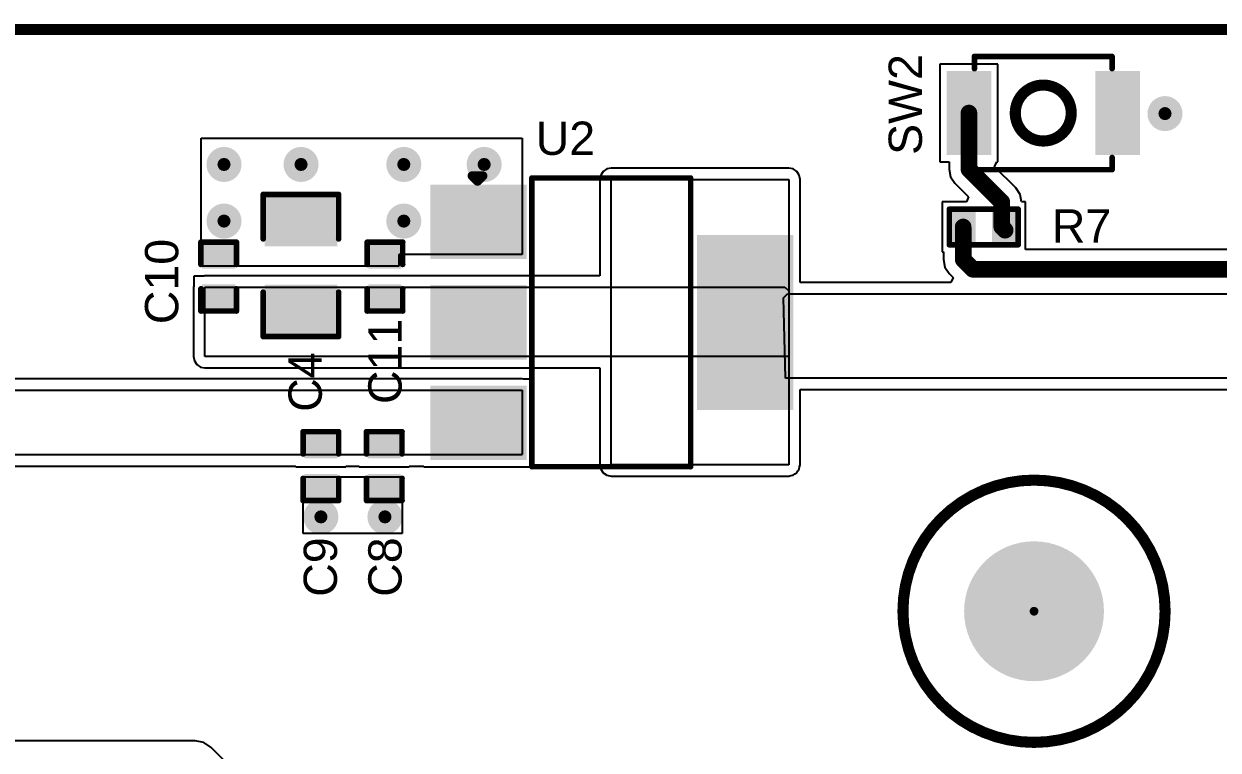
# Model space of a CAD drawing. Header units: inches. Extents: x -0.24 to 5.71, y -0.19 to 1.19.
# Drawn here: x 3.415 to 4.491, y 0.539 to 1.193 of the extents above; entities that cross this region are included whole.
import ezdxf

# ---------------------------------------------------------------- set-up
doc = ezdxf.new("R2010")
doc.units = ezdxf.units.IN
doc.header["$MEASUREMENT"] = 0
for name, color, linetype in [('Board Outline', 216, 'Continuous'), ('Bottom Layer', 5, 'Continuous'), ('Bottom Solder', 6, 'Continuous'), ('Pad Holes', 156, 'Continuous'), ('Top Layer', 1, 'Continuous'), ('Top Overlay', 2, 'Continuous'), ('Top Paste', 8, 'Continuous'), ('Top Solder', 216, 'Continuous'), ('Via Holes', 16, 'Continuous')]:
    doc.layers.add(name, color=color, linetype=linetype)
doc.styles.add('Arial', font='', dxfattribs={"height": 0.2})
doc.styles.get('Arial').set_extended_font_data('Arial')

# ---------------------------------------------------------------- blocks, each defined once
blk = doc.blocks.new('SOT__223_13')
at = {"layer": 'Top Layer'}
for points in [[(-0.0748, 0.1594), (0.0748, 0.1594), (0.0748, 0.0807), (-0.0748, 0.0807)], [(-0.1201, -0.0807), (-0.061, -0.0807), (-0.061, -0.1594), (-0.1201, -0.1594)], [(-0.0295, -0.0807), (0.0295, -0.0807), (0.0295, -0.1594), (-0.0295, -0.1594)], [(0.061, -0.0807), (0.1201, -0.0807), (0.1201, -0.1594), (0.061, -0.1594)]]:
    blk.add_hatch(color=1, dxfattribs=at).paths.add_polyline_path(points)
at = {"layer": 'Top Paste'}
for points in [[(-0.0748, 0.1594), (0.0748, 0.1594), (0.0748, 0.0807), (-0.0748, 0.0807)], [(-0.1201, -0.0807), (-0.061, -0.0807), (-0.061, -0.1594), (-0.1201, -0.1594)], [(-0.0295, -0.0807), (0.0295, -0.0807), (0.0295, -0.1594), (-0.0295, -0.1594)], [(0.061, -0.0807), (0.1201, -0.0807), (0.1201, -0.1594), (0.061, -0.1594)]]:
    blk.add_hatch(color=8, dxfattribs=at).paths.add_polyline_path(points)
at = {"layer": 'Top Solder'}
for points in [[(-0.0788, 0.1634), (0.0788, 0.1634), (0.0788, 0.0767), (-0.0788, 0.0767)], [(-0.1241, -0.0767), (-0.057, -0.0767), (-0.057, -0.1634), (-0.1241, -0.1634)], [(-0.0335, -0.0767), (0.0335, -0.0767), (0.0335, -0.1634), (-0.0335, -0.1634)], [(0.057, -0.0767), (0.1241, -0.0767), (0.1241, -0.1634), (0.057, -0.1634)]]:
    blk.add_hatch(color=216, dxfattribs=at).paths.add_polyline_path(points)
at = {"layer": 'Top Overlay'}
for points in [[(0.13, 0.071, 0.005, 0.005, 0), (-0.13, 0.071, 0.005, 0.005, 0)], [(-0.13, -0.072, 0.005, 0.005, 0), (-0.13, 0.071, 0.005, 0.005, 0)], [(0.13, -0.072, 0.005, 0.005, 0), (0.13, 0.071, 0.005, 0.005, 0)], [(0.13, -0.072, 0.005, 0.005, 0), (-0.13, -0.072, 0.005, 0.005, 0)], [(-0.127, -0.121, 0.00787, 0.00787, 0), (-0.132, -0.116, 0.00787, 0.00787, 0)], [(-0.132, -0.126, 0.00787, 0.00787, 0), (-0.132, -0.116, 0.00787, 0.00787, 0)], [(-0.132, -0.126, 0.00787, 0.00787, 0), (-0.127, -0.121, 0.00787, 0.00787, 0)]]:
    blk.add_lwpolyline(points, format="xyseb", dxfattribs=at)
for points in [[(-0.1313, 0.071, 0.0025, 0.0025, 1), (-0.1288, 0.071, 0.0025, 0.0025, 1)], [(-0.1313, 0.071, 0.0025, 0.0025, 1), (-0.1288, 0.071, 0.0025, 0.0025, 1)], [(0.1288, 0.071, 0.0025, 0.0025, 1), (0.1313, 0.071, 0.0025, 0.0025, 1)], [(0.1288, 0.071, 0.0025, 0.0025, 1), (0.1313, 0.071, 0.0025, 0.0025, 1)], [(-0.1313, -0.072, 0.0025, 0.0025, 1), (-0.1288, -0.072, 0.0025, 0.0025, 1)], [(-0.1313, -0.072, 0.0025, 0.0025, 1), (-0.1288, -0.072, 0.0025, 0.0025, 1)], [(0.1288, -0.072, 0.0025, 0.0025, 1), (0.1313, -0.072, 0.0025, 0.0025, 1)], [(0.1288, -0.072, 0.0025, 0.0025, 1), (0.1313, -0.072, 0.0025, 0.0025, 1)], [(-0.134, -0.116, 0.00394, 0.00394, 1), (-0.13, -0.116, 0.00394, 0.00394, 1)], [(-0.134, -0.116, 0.00394, 0.00394, 1), (-0.13, -0.116, 0.00394, 0.00394, 1)], [(-0.129, -0.121, 0.00394, 0.00394, 1), (-0.125, -0.121, 0.00394, 0.00394, 1)], [(-0.129, -0.121, 0.00394, 0.00394, 1), (-0.125, -0.121, 0.00394, 0.00394, 1)], [(-0.134, -0.126, 0.00394, 0.00394, 1), (-0.13, -0.126, 0.00394, 0.00394, 1)], [(-0.134, -0.126, 0.00394, 0.00394, 1), (-0.13, -0.126, 0.00394, 0.00394, 1)]]:
    blk.add_lwpolyline(points, format="xyseb", close=True, dxfattribs=at)
blk = doc.blocks.new('B3U_1000P_15')
at = {"layer": 'Top Layer'}
for points in [[(-0.0831, 0.0339), (-0.0508, 0.0339), (-0.0508, -0.0339), (-0.0831, -0.0339)], [(0.0508, 0.0339), (0.0831, 0.0339), (0.0831, -0.0339), (0.0508, -0.0339)]]:
    blk.add_hatch(color=1, dxfattribs=at).paths.add_polyline_path(points)
at = {"layer": 'Top Paste'}
for points in [[(-0.0831, 0.0339), (-0.0508, 0.0339), (-0.0508, -0.0339), (-0.0831, -0.0339)], [(0.0508, 0.0339), (0.0831, 0.0339), (0.0831, -0.0339), (0.0508, -0.0339)]]:
    blk.add_hatch(color=8, dxfattribs=at).paths.add_polyline_path(points)
at = {"layer": 'Top Solder'}
for points in [[(-0.0871, 0.0379), (-0.0468, 0.0379), (-0.0468, -0.0379), (-0.0871, -0.0379)], [(0.0468, 0.0379), (0.0871, 0.0379), (0.0871, -0.0379), (0.0468, -0.0379)]]:
    blk.add_hatch(color=216, dxfattribs=at).paths.add_polyline_path(points)
at = {"layer": 'Top Overlay'}
for points in [[(-0.062, 0.051, 0.005, 0.005, 0), (0.062, 0.051, 0.005, 0.005, 0)], [(-0.062, 0.04, 0.005, 0.005, 0), (-0.062, 0.051, 0.005, 0.005, 0)], [(0.062, 0.04, 0.005, 0.005, 0), (0.062, 0.051, 0.005, 0.005, 0)], [(-0.062, -0.051, 0.005, 0.005, 0), (-0.062, -0.04, 0.005, 0.005, 0)], [(0.062, -0.051, 0.005, 0.005, 0), (0.062, -0.04, 0.005, 0.005, 0)], [(-0.062, -0.051, 0.005, 0.005, 0), (0.062, -0.051, 0.005, 0.005, 0)]]:
    blk.add_lwpolyline(points, format="xyseb", dxfattribs=at)
for points in [[(-0.0633, 0.051, 0.0025, 0.0025, 1), (-0.0607, 0.051, 0.0025, 0.0025, 1)], [(-0.0633, 0.051, 0.0025, 0.0025, 1), (-0.0607, 0.051, 0.0025, 0.0025, 1)], [(0.0608, 0.051, 0.0025, 0.0025, 1), (0.0633, 0.051, 0.0025, 0.0025, 1)], [(0.0608, 0.051, 0.0025, 0.0025, 1), (0.0633, 0.051, 0.0025, 0.0025, 1)], [(-0.0633, 0.04, 0.0025, 0.0025, 1), (-0.0607, 0.04, 0.0025, 0.0025, 1)], [(0.0608, 0.04, 0.0025, 0.0025, 1), (0.0633, 0.04, 0.0025, 0.0025, 1)], [(0.0252, 0, 0.01, 0.01, 1), (-0.0252, 0, 0.01, 0.01, 1)], [(-0.0277, 0, 0.005, 0.005, 1), (-0.0227, 0, 0.005, 0.005, 1)], [(0.0227, 0, 0.005, 0.005, 1), (0.0277, 0, 0.005, 0.005, 1)], [(-0.0633, -0.04, 0.0025, 0.0025, 1), (-0.0607, -0.04, 0.0025, 0.0025, 1)], [(0.0608, -0.04, 0.0025, 0.0025, 1), (0.0633, -0.04, 0.0025, 0.0025, 1)], [(-0.0633, -0.051, 0.0025, 0.0025, 1), (-0.0607, -0.051, 0.0025, 0.0025, 1)], [(-0.0633, -0.051, 0.0025, 0.0025, 1), (-0.0607, -0.051, 0.0025, 0.0025, 1)], [(0.0608, -0.051, 0.0025, 0.0025, 1), (0.0633, -0.051, 0.0025, 0.0025, 1)], [(0.0608, -0.051, 0.0025, 0.0025, 1), (0.0633, -0.051, 0.0025, 0.0025, 1)]]:
    blk.add_lwpolyline(points, format="xyseb", close=True, dxfattribs=at)
blk = doc.blocks.new('R___0402_32')
at = {"layer": 'Top Layer'}
for points in [[(-0.0275, -0.0125), (-0.0275, 0.0125), (-0.0095, 0.0125), (-0.0095, -0.0125)], [(0.0095, -0.0125), (0.0095, 0.0125), (0.0275, 0.0125), (0.0275, -0.0125)]]:
    blk.add_hatch(color=1, dxfattribs=at).paths.add_polyline_path(points)
at = {"layer": 'Top Paste'}
for points in [[(-0.0275, -0.0125), (-0.0275, 0.0125), (-0.0095, 0.0125), (-0.0095, -0.0125)], [(0.0095, -0.0125), (0.0095, 0.0125), (0.0275, 0.0125), (0.0275, -0.0125)]]:
    blk.add_hatch(color=8, dxfattribs=at).paths.add_polyline_path(points)
at = {"layer": 'Top Solder'}
for points in [[(-0.0297, -0.0147), (-0.0297, 0.0147), (-0.0073, 0.0147), (-0.0073, -0.0147)], [(0.0073, -0.0147), (0.0073, 0.0147), (0.0297, 0.0147), (0.0297, -0.0147)]]:
    blk.add_hatch(color=216, dxfattribs=at).paths.add_polyline_path(points)
at = {"layer": 'Top Overlay'}
for points in [[(-0.031, 0.016, 0.005, 0.005, 0), (0.031, 0.016, 0.005, 0.005, 0)], [(-0.031, -0.016, 0.005, 0.005, 0), (-0.031, 0.016, 0.005, 0.005, 0)], [(0.031, -0.016, 0.005, 0.005, 0), (0.031, 0.016, 0.005, 0.005, 0)], [(-0.031, -0.016, 0.005, 0.005, 0), (0.031, -0.016, 0.005, 0.005, 0)], [(-0.032, -0.017, 0.000127, 0.000127, 0), (0.032, -0.017, 0.000127, 0.000127, 0)]]:
    blk.add_lwpolyline(points, format="xyseb", dxfattribs=at)
for points in [[(-0.0323, 0.016, 0.0025, 0.0025, 1), (-0.0297, 0.016, 0.0025, 0.0025, 1)], [(-0.0323, 0.016, 0.0025, 0.0025, 1), (-0.0297, 0.016, 0.0025, 0.0025, 1)], [(0.0297, 0.016, 0.0025, 0.0025, 1), (0.0323, 0.016, 0.0025, 0.0025, 1)], [(0.0297, 0.016, 0.0025, 0.0025, 1), (0.0323, 0.016, 0.0025, 0.0025, 1)], [(-0.0323, -0.016, 0.0025, 0.0025, 1), (-0.0297, -0.016, 0.0025, 0.0025, 1)], [(-0.0323, -0.016, 0.0025, 0.0025, 1), (-0.0297, -0.016, 0.0025, 0.0025, 1)], [(-0.032, -0.017, 0.0000635, 0.0000635, 1), (-0.032, -0.017, 0.0000635, 0.0000635, 1)], [(0.0297, -0.016, 0.0025, 0.0025, 1), (0.0323, -0.016, 0.0025, 0.0025, 1)], [(0.0297, -0.016, 0.0025, 0.0025, 1), (0.0323, -0.016, 0.0025, 0.0025, 1)], [(0.032, -0.017, 0.0000635, 0.0000635, 1), (0.032, -0.017, 0.0000635, 0.0000635, 1)]]:
    blk.add_lwpolyline(points, format="xyseb", close=True, dxfattribs=at)
blk = doc.blocks.new('C___0402_60')
at = {"layer": 'Top Layer'}
for points in [[(-0.0275, -0.0125), (-0.0275, 0.0125), (-0.0095, 0.0125), (-0.0095, -0.0125)], [(0.0095, -0.0125), (0.0095, 0.0125), (0.0275, 0.0125), (0.0275, -0.0125)]]:
    blk.add_hatch(color=1, dxfattribs=at).paths.add_polyline_path(points)
at = {"layer": 'Top Paste'}
for points in [[(-0.0275, -0.0125), (-0.0275, 0.0125), (-0.0095, 0.0125), (-0.0095, -0.0125)], [(0.0095, -0.0125), (0.0095, 0.0125), (0.0275, 0.0125), (0.0275, -0.0125)]]:
    blk.add_hatch(color=8, dxfattribs=at).paths.add_polyline_path(points)
at = {"layer": 'Top Solder'}
for points in [[(-0.0299, -0.0149), (-0.0299, 0.0149), (-0.0071, 0.0149), (-0.0071, -0.0149)], [(0.0071, -0.0149), (0.0071, 0.0149), (0.0299, 0.0149), (0.0299, -0.0149)]]:
    blk.add_hatch(color=216, dxfattribs=at).paths.add_polyline_path(points)
at = {"layer": 'Top Overlay'}
for points in [[(-0.011, 0.016, 0.005, 0.005, 0), (-0.031, 0.016, 0.005, 0.005, 0)], [(-0.031, -0.016, 0.005, 0.005, 0), (-0.031, 0.016, 0.005, 0.005, 0)], [(0.031, 0.016, 0.005, 0.005, 0), (0.011, 0.016, 0.005, 0.005, 0)], [(0.031, -0.016, 0.005, 0.005, 0), (0.031, 0.016, 0.005, 0.005, 0)], [(-0.011, -0.016, 0.005, 0.005, 0), (-0.031, -0.016, 0.005, 0.005, 0)], [(0.031, -0.016, 0.005, 0.005, 0), (0.011, -0.016, 0.005, 0.005, 0)]]:
    blk.add_lwpolyline(points, format="xyseb", dxfattribs=at)
for points in [[(-0.0323, 0.016, 0.0025, 0.0025, 1), (-0.0297, 0.016, 0.0025, 0.0025, 1)], [(-0.0323, 0.016, 0.0025, 0.0025, 1), (-0.0297, 0.016, 0.0025, 0.0025, 1)], [(-0.0123, 0.016, 0.0025, 0.0025, 1), (-0.0097, 0.016, 0.0025, 0.0025, 1)], [(0.0097, 0.016, 0.0025, 0.0025, 1), (0.0123, 0.016, 0.0025, 0.0025, 1)], [(0.0297, 0.016, 0.0025, 0.0025, 1), (0.0323, 0.016, 0.0025, 0.0025, 1)], [(0.0297, 0.016, 0.0025, 0.0025, 1), (0.0323, 0.016, 0.0025, 0.0025, 1)], [(-0.0323, -0.016, 0.0025, 0.0025, 1), (-0.0297, -0.016, 0.0025, 0.0025, 1)], [(-0.0323, -0.016, 0.0025, 0.0025, 1), (-0.0297, -0.016, 0.0025, 0.0025, 1)], [(-0.0123, -0.016, 0.0025, 0.0025, 1), (-0.0097, -0.016, 0.0025, 0.0025, 1)], [(0.0097, -0.016, 0.0025, 0.0025, 1), (0.0123, -0.016, 0.0025, 0.0025, 1)], [(0.0297, -0.016, 0.0025, 0.0025, 1), (0.0323, -0.016, 0.0025, 0.0025, 1)], [(0.0297, -0.016, 0.0025, 0.0025, 1), (0.0323, -0.016, 0.0025, 0.0025, 1)]]:
    blk.add_lwpolyline(points, format="xyseb", close=True, dxfattribs=at)
blk = doc.blocks.new('C___0402_61')
at = {"layer": 'Top Layer'}
for points in [[(-0.0275, -0.0125), (-0.0275, 0.0125), (-0.0095, 0.0125), (-0.0095, -0.0125)], [(0.0095, -0.0125), (0.0095, 0.0125), (0.0275, 0.0125), (0.0275, -0.0125)]]:
    blk.add_hatch(color=1, dxfattribs=at).paths.add_polyline_path(points)
at = {"layer": 'Top Paste'}
for points in [[(-0.0275, -0.0125), (-0.0275, 0.0125), (-0.0095, 0.0125), (-0.0095, -0.0125)], [(0.0095, -0.0125), (0.0095, 0.0125), (0.0275, 0.0125), (0.0275, -0.0125)]]:
    blk.add_hatch(color=8, dxfattribs=at).paths.add_polyline_path(points)
at = {"layer": 'Top Solder'}
for points in [[(-0.0299, -0.0149), (-0.0299, 0.0149), (-0.0071, 0.0149), (-0.0071, -0.0149)], [(0.0071, -0.0149), (0.0071, 0.0149), (0.0299, 0.0149), (0.0299, -0.0149)]]:
    blk.add_hatch(color=216, dxfattribs=at).paths.add_polyline_path(points)
at = {"layer": 'Top Overlay'}
for points in [[(-0.011, 0.016, 0.005, 0.005, 0), (-0.031, 0.016, 0.005, 0.005, 0)], [(-0.031, -0.016, 0.005, 0.005, 0), (-0.031, 0.016, 0.005, 0.005, 0)], [(0.031, 0.016, 0.005, 0.005, 0), (0.011, 0.016, 0.005, 0.005, 0)], [(0.031, -0.016, 0.005, 0.005, 0), (0.031, 0.016, 0.005, 0.005, 0)], [(-0.011, -0.016, 0.005, 0.005, 0), (-0.031, -0.016, 0.005, 0.005, 0)], [(0.031, -0.016, 0.005, 0.005, 0), (0.011, -0.016, 0.005, 0.005, 0)]]:
    blk.add_lwpolyline(points, format="xyseb", dxfattribs=at)
for points in [[(-0.0323, 0.016, 0.0025, 0.0025, 1), (-0.0297, 0.016, 0.0025, 0.0025, 1)], [(-0.0323, 0.016, 0.0025, 0.0025, 1), (-0.0297, 0.016, 0.0025, 0.0025, 1)], [(-0.0123, 0.016, 0.0025, 0.0025, 1), (-0.0097, 0.016, 0.0025, 0.0025, 1)], [(0.0097, 0.016, 0.0025, 0.0025, 1), (0.0123, 0.016, 0.0025, 0.0025, 1)], [(0.0297, 0.016, 0.0025, 0.0025, 1), (0.0323, 0.016, 0.0025, 0.0025, 1)], [(0.0297, 0.016, 0.0025, 0.0025, 1), (0.0323, 0.016, 0.0025, 0.0025, 1)], [(-0.0323, -0.016, 0.0025, 0.0025, 1), (-0.0297, -0.016, 0.0025, 0.0025, 1)], [(-0.0323, -0.016, 0.0025, 0.0025, 1), (-0.0297, -0.016, 0.0025, 0.0025, 1)], [(-0.0123, -0.016, 0.0025, 0.0025, 1), (-0.0097, -0.016, 0.0025, 0.0025, 1)], [(0.0097, -0.016, 0.0025, 0.0025, 1), (0.0123, -0.016, 0.0025, 0.0025, 1)], [(0.0297, -0.016, 0.0025, 0.0025, 1), (0.0323, -0.016, 0.0025, 0.0025, 1)], [(0.0297, -0.016, 0.0025, 0.0025, 1), (0.0323, -0.016, 0.0025, 0.0025, 1)]]:
    blk.add_lwpolyline(points, format="xyseb", close=True, dxfattribs=at)
blk = doc.blocks.new('C___0402_62')
at = {"layer": 'Top Layer'}
for points in [[(-0.0275, -0.0125), (-0.0275, 0.0125), (-0.0095, 0.0125), (-0.0095, -0.0125)], [(0.0095, -0.0125), (0.0095, 0.0125), (0.0275, 0.0125), (0.0275, -0.0125)]]:
    blk.add_hatch(color=1, dxfattribs=at).paths.add_polyline_path(points)
at = {"layer": 'Top Paste'}
for points in [[(-0.0275, -0.0125), (-0.0275, 0.0125), (-0.0095, 0.0125), (-0.0095, -0.0125)], [(0.0095, -0.0125), (0.0095, 0.0125), (0.0275, 0.0125), (0.0275, -0.0125)]]:
    blk.add_hatch(color=8, dxfattribs=at).paths.add_polyline_path(points)
at = {"layer": 'Top Solder'}
for points in [[(-0.0299, -0.0149), (-0.0299, 0.0149), (-0.0071, 0.0149), (-0.0071, -0.0149)], [(0.0071, -0.0149), (0.0071, 0.0149), (0.0299, 0.0149), (0.0299, -0.0149)]]:
    blk.add_hatch(color=216, dxfattribs=at).paths.add_polyline_path(points)
at = {"layer": 'Top Overlay'}
for points in [[(-0.031, 0.016, 0.005, 0.005, 0), (-0.011, 0.016, 0.005, 0.005, 0)], [(-0.031, 0.016, 0.005, 0.005, 0), (-0.031, -0.016, 0.005, 0.005, 0)], [(0.011, 0.016, 0.005, 0.005, 0), (0.031, 0.016, 0.005, 0.005, 0)], [(0.031, 0.016, 0.005, 0.005, 0), (0.031, -0.016, 0.005, 0.005, 0)], [(-0.031, -0.016, 0.005, 0.005, 0), (-0.011, -0.016, 0.005, 0.005, 0)], [(0.011, -0.016, 0.005, 0.005, 0), (0.031, -0.016, 0.005, 0.005, 0)]]:
    blk.add_lwpolyline(points, format="xyseb", dxfattribs=at)
for points in [[(-0.0323, 0.016, 0.0025, 0.0025, 1), (-0.0297, 0.016, 0.0025, 0.0025, 1)], [(-0.0323, 0.016, 0.0025, 0.0025, 1), (-0.0297, 0.016, 0.0025, 0.0025, 1)], [(-0.0123, 0.016, 0.0025, 0.0025, 1), (-0.0097, 0.016, 0.0025, 0.0025, 1)], [(0.0097, 0.016, 0.0025, 0.0025, 1), (0.0123, 0.016, 0.0025, 0.0025, 1)], [(0.0297, 0.016, 0.0025, 0.0025, 1), (0.0323, 0.016, 0.0025, 0.0025, 1)], [(0.0297, 0.016, 0.0025, 0.0025, 1), (0.0323, 0.016, 0.0025, 0.0025, 1)], [(-0.0323, -0.016, 0.0025, 0.0025, 1), (-0.0297, -0.016, 0.0025, 0.0025, 1)], [(-0.0323, -0.016, 0.0025, 0.0025, 1), (-0.0297, -0.016, 0.0025, 0.0025, 1)], [(-0.0123, -0.016, 0.0025, 0.0025, 1), (-0.0097, -0.016, 0.0025, 0.0025, 1)], [(0.0097, -0.016, 0.0025, 0.0025, 1), (0.0123, -0.016, 0.0025, 0.0025, 1)], [(0.0297, -0.016, 0.0025, 0.0025, 1), (0.0323, -0.016, 0.0025, 0.0025, 1)], [(0.0297, -0.016, 0.0025, 0.0025, 1), (0.0323, -0.016, 0.0025, 0.0025, 1)]]:
    blk.add_lwpolyline(points, format="xyseb", close=True, dxfattribs=at)
blk = doc.blocks.new('C___0402_63')
at = {"layer": 'Top Layer'}
for points in [[(-0.0275, -0.0125), (-0.0275, 0.0125), (-0.0095, 0.0125), (-0.0095, -0.0125)], [(0.0095, -0.0125), (0.0095, 0.0125), (0.0275, 0.0125), (0.0275, -0.0125)]]:
    blk.add_hatch(color=1, dxfattribs=at).paths.add_polyline_path(points)
at = {"layer": 'Top Paste'}
for points in [[(-0.0275, -0.0125), (-0.0275, 0.0125), (-0.0095, 0.0125), (-0.0095, -0.0125)], [(0.0095, -0.0125), (0.0095, 0.0125), (0.0275, 0.0125), (0.0275, -0.0125)]]:
    blk.add_hatch(color=8, dxfattribs=at).paths.add_polyline_path(points)
at = {"layer": 'Top Solder'}
for points in [[(-0.0299, -0.0149), (-0.0299, 0.0149), (-0.0071, 0.0149), (-0.0071, -0.0149)], [(0.0071, -0.0149), (0.0071, 0.0149), (0.0299, 0.0149), (0.0299, -0.0149)]]:
    blk.add_hatch(color=216, dxfattribs=at).paths.add_polyline_path(points)
at = {"layer": 'Top Overlay'}
for points in [[(-0.031, 0.016, 0.005, 0.005, 0), (-0.011, 0.016, 0.005, 0.005, 0)], [(-0.031, 0.016, 0.005, 0.005, 0), (-0.031, -0.016, 0.005, 0.005, 0)], [(0.011, 0.016, 0.005, 0.005, 0), (0.031, 0.016, 0.005, 0.005, 0)], [(0.031, 0.016, 0.005, 0.005, 0), (0.031, -0.016, 0.005, 0.005, 0)], [(-0.031, -0.016, 0.005, 0.005, 0), (-0.011, -0.016, 0.005, 0.005, 0)], [(0.011, -0.016, 0.005, 0.005, 0), (0.031, -0.016, 0.005, 0.005, 0)]]:
    blk.add_lwpolyline(points, format="xyseb", dxfattribs=at)
for points in [[(-0.0323, 0.016, 0.0025, 0.0025, 1), (-0.0297, 0.016, 0.0025, 0.0025, 1)], [(-0.0323, 0.016, 0.0025, 0.0025, 1), (-0.0297, 0.016, 0.0025, 0.0025, 1)], [(-0.0123, 0.016, 0.0025, 0.0025, 1), (-0.0097, 0.016, 0.0025, 0.0025, 1)], [(0.0097, 0.016, 0.0025, 0.0025, 1), (0.0123, 0.016, 0.0025, 0.0025, 1)], [(0.0297, 0.016, 0.0025, 0.0025, 1), (0.0323, 0.016, 0.0025, 0.0025, 1)], [(0.0297, 0.016, 0.0025, 0.0025, 1), (0.0323, 0.016, 0.0025, 0.0025, 1)], [(-0.0323, -0.016, 0.0025, 0.0025, 1), (-0.0297, -0.016, 0.0025, 0.0025, 1)], [(-0.0323, -0.016, 0.0025, 0.0025, 1), (-0.0297, -0.016, 0.0025, 0.0025, 1)], [(-0.0123, -0.016, 0.0025, 0.0025, 1), (-0.0097, -0.016, 0.0025, 0.0025, 1)], [(0.0097, -0.016, 0.0025, 0.0025, 1), (0.0123, -0.016, 0.0025, 0.0025, 1)], [(0.0297, -0.016, 0.0025, 0.0025, 1), (0.0323, -0.016, 0.0025, 0.0025, 1)], [(0.0297, -0.016, 0.0025, 0.0025, 1), (0.0323, -0.016, 0.0025, 0.0025, 1)]]:
    blk.add_lwpolyline(points, format="xyseb", close=True, dxfattribs=at)
blk = doc.blocks.new('C___0805_67')
at = {"layer": 'Top Layer'}
for points in [[(-0.06, 0.03), (-0.02, 0.03), (-0.02, -0.03), (-0.06, -0.03)], [(0.02, 0.03), (0.06, 0.03), (0.06, -0.03), (0.02, -0.03)]]:
    blk.add_hatch(color=1, dxfattribs=at).paths.add_polyline_path(points)
at = {"layer": 'Top Paste'}
for points in [[(-0.06, 0.03), (-0.02, 0.03), (-0.02, -0.03), (-0.06, -0.03)], [(0.02, 0.03), (0.06, 0.03), (0.06, -0.03), (0.02, -0.03)]]:
    blk.add_hatch(color=8, dxfattribs=at).paths.add_polyline_path(points)
at = {"layer": 'Top Solder'}
for points in [[(-0.0628, 0.0328), (-0.0172, 0.0328), (-0.0172, -0.0328), (-0.0628, -0.0328)], [(0.0172, 0.0328), (0.0628, 0.0328), (0.0628, -0.0328), (0.0172, -0.0328)]]:
    blk.add_hatch(color=216, dxfattribs=at).paths.add_polyline_path(points)
at = {"layer": 'Top Overlay'}
for points in [[(-0.024, 0.034, 0.005, 0.005, 0), (-0.064, 0.034, 0.005, 0.005, 0)], [(-0.064, -0.034, 0.005, 0.005, 0), (-0.064, 0.034, 0.005, 0.005, 0)], [(0.064, 0.034, 0.005, 0.005, 0), (0.024, 0.034, 0.005, 0.005, 0)], [(0.064, -0.034, 0.005, 0.005, 0), (0.064, 0.034, 0.005, 0.005, 0)], [(-0.024, -0.034, 0.005, 0.005, 0), (-0.064, -0.034, 0.005, 0.005, 0)], [(0.064, -0.034, 0.005, 0.005, 0), (0.024, -0.034, 0.005, 0.005, 0)]]:
    blk.add_lwpolyline(points, format="xyseb", dxfattribs=at)
for points in [[(-0.0653, 0.034, 0.0025, 0.0025, 1), (-0.0628, 0.034, 0.0025, 0.0025, 1)], [(-0.0653, 0.034, 0.0025, 0.0025, 1), (-0.0628, 0.034, 0.0025, 0.0025, 1)], [(-0.0253, 0.034, 0.0025, 0.0025, 1), (-0.0227, 0.034, 0.0025, 0.0025, 1)], [(0.0227, 0.034, 0.0025, 0.0025, 1), (0.0253, 0.034, 0.0025, 0.0025, 1)], [(0.0628, 0.034, 0.0025, 0.0025, 1), (0.0653, 0.034, 0.0025, 0.0025, 1)], [(0.0628, 0.034, 0.0025, 0.0025, 1), (0.0653, 0.034, 0.0025, 0.0025, 1)], [(-0.0653, -0.034, 0.0025, 0.0025, 1), (-0.0628, -0.034, 0.0025, 0.0025, 1)], [(-0.0653, -0.034, 0.0025, 0.0025, 1), (-0.0628, -0.034, 0.0025, 0.0025, 1)], [(-0.0253, -0.034, 0.0025, 0.0025, 1), (-0.0227, -0.034, 0.0025, 0.0025, 1)], [(0.0227, -0.034, 0.0025, 0.0025, 1), (0.0253, -0.034, 0.0025, 0.0025, 1)], [(0.0628, -0.034, 0.0025, 0.0025, 1), (0.0653, -0.034, 0.0025, 0.0025, 1)], [(0.0628, -0.034, 0.0025, 0.0025, 1), (0.0653, -0.034, 0.0025, 0.0025, 1)]]:
    blk.add_lwpolyline(points, format="xyseb", close=True, dxfattribs=at)

msp = doc.modelspace()

# ---------------------------------------------------------------- hatches: boundary and pattern name
at = {"layer": 'Bottom Layer'}
h = msp.add_hatch(color=5, dxfattribs=at)
edge = h.paths.add_edge_path()
edge.add_arc((4.443, 1.1122), 0.0118, 0, 360)
h = msp.add_hatch(color=5, dxfattribs=at)
edge = h.paths.add_edge_path()
edge.add_arc((3.5952, 1.0664), 0.0118, 0, 360)
h = msp.add_hatch(color=5, dxfattribs=at)
edge = h.paths.add_edge_path()
edge.add_arc((3.6646, 1.0664), 0.0118, 0, 360)
h = msp.add_hatch(color=5, dxfattribs=at)
edge = h.paths.add_edge_path()
edge.add_arc((3.7572, 1.0664), 0.0118, 0, 360)
h = msp.add_hatch(color=5, dxfattribs=at)
edge = h.paths.add_edge_path()
edge.add_arc((3.8296, 1.0664), 0.0118, 0, 360)
h = msp.add_hatch(color=5, dxfattribs=at)
edge = h.paths.add_edge_path()
edge.add_arc((3.5952, 1.0154), 0.0118, 0, 360)
h = msp.add_hatch(color=5, dxfattribs=at)
edge = h.paths.add_edge_path()
edge.add_arc((3.7572, 1.0154), 0.0118, 0, 360)
h = msp.add_hatch(color=5, dxfattribs=at)
edge = h.paths.add_edge_path()
edge.add_arc((3.6825, 0.749), 0.0118, 0, 360)
h = msp.add_hatch(color=5, dxfattribs=at)
edge = h.paths.add_edge_path()
edge.add_arc((3.7402, 0.749), 0.0118, 0, 360)
at = {"layer": 'Bottom Solder'}
h = msp.add_hatch(color=6, dxfattribs=at)
edge = h.paths.add_edge_path()
edge.add_arc((4.443, 1.1122), 0.0158, 0, 360)
h = msp.add_hatch(color=6, dxfattribs=at)
edge = h.paths.add_edge_path()
edge.add_arc((3.5952, 1.0664), 0.0158, 0, 360)
h = msp.add_hatch(color=6, dxfattribs=at)
edge = h.paths.add_edge_path()
edge.add_arc((3.6646, 1.0664), 0.0158, 0, 360)
h = msp.add_hatch(color=6, dxfattribs=at)
edge = h.paths.add_edge_path()
edge.add_arc((3.7572, 1.0664), 0.0158, 0, 360)
h = msp.add_hatch(color=6, dxfattribs=at)
edge = h.paths.add_edge_path()
edge.add_arc((3.8296, 1.0664), 0.0158, 0, 360)
h = msp.add_hatch(color=6, dxfattribs=at)
edge = h.paths.add_edge_path()
edge.add_arc((3.5952, 1.0154), 0.0158, 0, 360)
h = msp.add_hatch(color=6, dxfattribs=at)
edge = h.paths.add_edge_path()
edge.add_arc((3.7572, 1.0154), 0.0158, 0, 360)
h = msp.add_hatch(color=6, dxfattribs=at)
edge = h.paths.add_edge_path()
edge.add_arc((3.6825, 0.749), 0.0158, 0, 360)
h = msp.add_hatch(color=6, dxfattribs=at)
edge = h.paths.add_edge_path()
edge.add_arc((3.7402, 0.749), 0.0158, 0, 360)
h = msp.add_hatch(color=6, dxfattribs=at)
edge = h.paths.add_edge_path()
edge.add_arc((4.325, 0.664), 0.004, 0, 360)
at = {"layer": 'Pad Holes'}
h = msp.add_hatch(color=7, dxfattribs=at)
edge = h.paths.add_edge_path()
edge.add_arc((4.325, 0.664), 0.063, 0, 360)
at = {"layer": 'Top Layer'}
h = msp.add_hatch(color=1, dxfattribs=at)
edge = h.paths.add_edge_path()
edge.add_arc((4.443, 1.1122), 0.0118, 0, 360)
h = msp.add_hatch(color=1, dxfattribs=at)
edge = h.paths.add_edge_path()
edge.add_arc((3.5952, 1.0664), 0.0118, 0, 360)
h = msp.add_hatch(color=1, dxfattribs=at)
edge = h.paths.add_edge_path()
edge.add_arc((3.6646, 1.0664), 0.0118, 0, 360)
h = msp.add_hatch(color=1, dxfattribs=at)
edge = h.paths.add_edge_path()
edge.add_arc((3.7572, 1.0664), 0.0118, 0, 360)
h = msp.add_hatch(color=1, dxfattribs=at)
edge = h.paths.add_edge_path()
edge.add_arc((3.8296, 1.0664), 0.0118, 0, 360)
h = msp.add_hatch(color=1, dxfattribs=at)
edge = h.paths.add_edge_path()
edge.add_arc((3.5952, 1.0154), 0.0118, 0, 360)
h = msp.add_hatch(color=1, dxfattribs=at)
edge = h.paths.add_edge_path()
edge.add_arc((3.7572, 1.0154), 0.0118, 0, 360)
h = msp.add_hatch(color=1, dxfattribs=at)
edge = h.paths.add_edge_path()
edge.add_arc((3.6825, 0.749), 0.0118, 0, 360)
h = msp.add_hatch(color=1, dxfattribs=at)
edge = h.paths.add_edge_path()
edge.add_arc((3.7402, 0.749), 0.0118, 0, 360)
at = {"layer": 'Top Solder'}
h = msp.add_hatch(color=216, dxfattribs=at)
edge = h.paths.add_edge_path()
edge.add_arc((4.443, 1.1122), 0.0158, 0, 360)
h = msp.add_hatch(color=216, dxfattribs=at)
edge = h.paths.add_edge_path()
edge.add_arc((3.5952, 1.0664), 0.0158, 0, 360)
h = msp.add_hatch(color=216, dxfattribs=at)
edge = h.paths.add_edge_path()
edge.add_arc((3.6646, 1.0664), 0.0158, 0, 360)
h = msp.add_hatch(color=216, dxfattribs=at)
edge = h.paths.add_edge_path()
edge.add_arc((3.7572, 1.0664), 0.0158, 0, 360)
h = msp.add_hatch(color=216, dxfattribs=at)
edge = h.paths.add_edge_path()
edge.add_arc((3.8296, 1.0664), 0.0158, 0, 360)
h = msp.add_hatch(color=216, dxfattribs=at)
edge = h.paths.add_edge_path()
edge.add_arc((3.5952, 1.0154), 0.0158, 0, 360)
h = msp.add_hatch(color=216, dxfattribs=at)
edge = h.paths.add_edge_path()
edge.add_arc((3.7572, 1.0154), 0.0158, 0, 360)
h = msp.add_hatch(color=216, dxfattribs=at)
edge = h.paths.add_edge_path()
edge.add_arc((3.6825, 0.749), 0.0158, 0, 360)
h = msp.add_hatch(color=216, dxfattribs=at)
edge = h.paths.add_edge_path()
edge.add_arc((3.7402, 0.749), 0.0158, 0, 360)
h = msp.add_hatch(color=216, dxfattribs=at)
edge = h.paths.add_edge_path()
edge.add_arc((4.325, 0.664), 0.004, 0, 360)
at = {"layer": 'Via Holes'}
h = msp.add_hatch(color=7, dxfattribs=at)
edge = h.paths.add_edge_path()
edge.add_arc((4.443, 1.1122), 0.00591, 0, 360)
h = msp.add_hatch(color=7, dxfattribs=at)
edge = h.paths.add_edge_path()
edge.add_arc((3.5952, 1.0664), 0.00591, 0, 360)
h = msp.add_hatch(color=7, dxfattribs=at)
edge = h.paths.add_edge_path()
edge.add_arc((3.6646, 1.0664), 0.00591, 0, 360)
h = msp.add_hatch(color=7, dxfattribs=at)
edge = h.paths.add_edge_path()
edge.add_arc((3.7572, 1.0664), 0.00591, 0, 360)
h = msp.add_hatch(color=7, dxfattribs=at)
edge = h.paths.add_edge_path()
edge.add_arc((3.8296, 1.0664), 0.00591, 0, 360)
h = msp.add_hatch(color=7, dxfattribs=at)
edge = h.paths.add_edge_path()
edge.add_arc((3.5952, 1.0154), 0.00591, 0, 360)
h = msp.add_hatch(color=7, dxfattribs=at)
edge = h.paths.add_edge_path()
edge.add_arc((3.7572, 1.0154), 0.00591, 0, 360)
h = msp.add_hatch(color=7, dxfattribs=at)
edge = h.paths.add_edge_path()
edge.add_arc((3.6825, 0.749), 0.00591, 0, 360)
h = msp.add_hatch(color=7, dxfattribs=at)
edge = h.paths.add_edge_path()
edge.add_arc((3.7402, 0.749), 0.00591, 0, 360)

# ---------------------------------------------------------------- linework, layer by layer
at = {"layer": 'Board Outline'}
for points in [[(0.0003, 1.188, 0.01, 0.01, 0), (5.709, 1.188, 0.01, 0.01, 0)], [(0.0003, 1.188, 0.008, 0.008, 0), (5.709, 1.188, 0.008, 0.008, 0)]]:
    msp.add_lwpolyline(points, format="xyseb", dxfattribs=at)
at = {"layer": 'Bottom Layer'}
for p, q in [((0.0003, 1.188), (5.4297, 1.188)), ((4.287, 0.7761), (4.2726, 0.7702)), ((4.287, 0.7761), (4.2726, 0.7702)), ((4.3019, 0.7801), (4.287, 0.7761)), ((4.3019, 0.7801), (4.287, 0.7761)), ((4.3173, 0.7821), (4.3019, 0.7801)), ((4.3173, 0.7821), (4.3019, 0.7801)), ((4.325, 0.7821), (4.3173, 0.7821)), ((4.3327, 0.7821), (4.3173, 0.7821)), ((4.3327, 0.7821), (4.325, 0.7821)), ((4.3481, 0.7801), (4.3327, 0.7821)), ((4.3481, 0.7801), (4.3327, 0.7821)), ((4.363, 0.7761), (4.3481, 0.7801)), ((4.363, 0.7761), (4.3481, 0.7801)), ((4.3774, 0.7702), (4.363, 0.7761)), ((4.3774, 0.7702), (4.363, 0.7761)), ((4.2726, 0.7702), (4.2592, 0.7624)), ((4.2726, 0.7702), (4.2592, 0.7624)), ((4.3908, 0.7624), (4.3774, 0.7702)), ((4.3908, 0.7624), (4.3774, 0.7702)), ((4.2592, 0.7624), (4.247, 0.753)), ((4.2592, 0.7624), (4.247, 0.753)), ((4.403, 0.753), (4.3908, 0.7624)), ((4.403, 0.753), (4.3908, 0.7624)), ((4.247, 0.753), (4.236, 0.742)), ((4.247, 0.753), (4.236, 0.742)), ((4.414, 0.742), (4.403, 0.753)), ((4.414, 0.742), (4.403, 0.753)), ((4.236, 0.742), (4.2266, 0.7298)), ((4.236, 0.742), (4.2266, 0.7298)), ((4.4234, 0.7298), (4.414, 0.742)), ((4.4234, 0.7298), (4.414, 0.742)), ((4.2266, 0.7298), (4.2188, 0.7164)), ((4.2266, 0.7298), (4.2188, 0.7164)), ((4.4312, 0.7164), (4.4234, 0.7298)), ((4.4312, 0.7164), (4.4234, 0.7298)), ((4.2188, 0.7164), (4.2129, 0.702)), ((4.2188, 0.7164), (4.2129, 0.702)), ((4.4371, 0.702), (4.4312, 0.7164)), ((4.4371, 0.702), (4.4312, 0.7164)), ((4.2129, 0.702), (4.2089, 0.6871)), ((4.2129, 0.702), (4.2089, 0.6871)), ((4.4411, 0.6871), (4.4371, 0.702)), ((4.4411, 0.6871), (4.4371, 0.702)), ((4.2089, 0.6871), (4.2069, 0.6717)), ((4.2089, 0.6871), (4.2069, 0.6717)), ((4.4431, 0.6717), (4.4411, 0.6871)), ((4.4431, 0.6717), (4.4411, 0.6871)), ((4.2069, 0.6717), (4.2069, 0.664)), ((4.2069, 0.6717), (4.2069, 0.6563)), ((4.4431, 0.664), (4.4431, 0.6717)), ((4.4431, 0.6563), (4.4431, 0.6717)), ((4.2069, 0.664), (4.2069, 0.664)), ((4.2069, 0.664), (4.2069, 0.6563)), ((4.4431, 0.6563), (4.4431, 0.664)), ((4.2069, 0.6563), (4.2089, 0.6409)), ((4.2069, 0.6563), (4.2089, 0.6409)), ((4.4411, 0.6409), (4.4431, 0.6563)), ((4.4411, 0.6409), (4.4431, 0.6563)), ((4.2089, 0.6409), (4.2129, 0.626)), ((4.2089, 0.6409), (4.2129, 0.626)), ((4.4371, 0.626), (4.4411, 0.6409)), ((4.4371, 0.626), (4.4411, 0.6409)), ((4.2129, 0.626), (4.2188, 0.6116)), ((4.2129, 0.626), (4.2188, 0.6116)), ((4.4312, 0.6116), (4.4371, 0.626)), ((4.4312, 0.6116), (4.4371, 0.626)), ((4.2188, 0.6116), (4.2266, 0.5982)), ((4.2188, 0.6116), (4.2266, 0.5982)), ((4.4234, 0.5982), (4.4312, 0.6116)), ((4.4234, 0.5982), (4.4312, 0.6116)), ((4.2266, 0.5982), (4.236, 0.586)), ((4.2266, 0.5982), (4.236, 0.586)), ((4.414, 0.586), (4.4234, 0.5982)), ((4.414, 0.586), (4.4234, 0.5982)), ((4.236, 0.586), (4.247, 0.575)), ((4.236, 0.586), (4.247, 0.575)), ((4.403, 0.575), (4.414, 0.586)), ((4.403, 0.575), (4.414, 0.586)), ((4.247, 0.575), (4.2592, 0.5656)), ((4.247, 0.575), (4.2592, 0.5656)), ((4.3908, 0.5656), (4.403, 0.575)), ((4.3908, 0.5656), (4.403, 0.575)), ((4.2592, 0.5656), (4.2726, 0.5578)), ((4.2592, 0.5656), (4.2726, 0.5578)), ((4.3774, 0.5578), (4.3908, 0.5656)), ((4.3774, 0.5578), (4.3908, 0.5656)), ((4.2726, 0.5578), (4.287, 0.5519)), ((4.2726, 0.5578), (4.287, 0.5519)), ((4.287, 0.5519), (4.3019, 0.5479)), ((4.287, 0.5519), (4.3019, 0.5479)), ((4.3481, 0.5479), (4.363, 0.5519)), ((4.3481, 0.5479), (4.363, 0.5519)), ((4.363, 0.5519), (4.3774, 0.5578)), ((4.363, 0.5519), (4.3774, 0.5578)), ((4.3019, 0.5479), (4.3173, 0.5459)), ((4.3019, 0.5479), (4.3173, 0.5459)), ((4.3173, 0.5459), (4.325, 0.5459)), ((4.3173, 0.5459), (4.3327, 0.5459)), ((4.325, 0.5459), (4.3327, 0.5459)), ((4.3327, 0.5459), (4.3481, 0.5479)), ((4.3327, 0.5459), (4.3481, 0.5479))]:
    msp.add_line(p, q, dxfattribs=at)
at = {"layer": 'Top Layer'}
for p, q in [((0.0003, 1.188), (5.4297, 1.188)), ((4.2925, 1.1566), (4.2402, 1.1566)), ((4.2402, 1.1566), (4.2402, 1.0689)), ((4.2925, 1.0689), (4.2925, 1.1566)), ((3.5746, 0.9866), (3.5746, 1.09)), ((3.5746, 1.09), (3.8639, 1.09)), ((3.8639, 1.09), (3.8639, 0.9852)), ((4.2402, 1.0689), (4.2485, 1.0689)), ((4.2485, 1.0689), (4.2485, 1.0621)), ((4.2894, 1.0643), (4.2914, 1.0689)), ((4.2914, 1.0689), (4.2925, 1.0689)), ((3.9346, 1.0569), (3.9338, 1.053)), ((3.9368, 1.0602), (3.9346, 1.0569)), ((3.9401, 1.0624), (3.9368, 1.0602)), ((3.944, 1.0632), (3.9401, 1.0624)), ((4.104, 1.0632), (3.944, 1.0632)), ((4.1079, 1.0624), (4.104, 1.0632)), ((4.1112, 1.0602), (4.1079, 1.0624)), ((4.1113, 1.0602), (4.1112, 1.0602)), ((4.1135, 1.0569), (4.1113, 1.0602)), ((4.1142, 1.053), (4.1135, 1.0569)), ((4.2485, 1.0621), (4.2498, 1.0553)), ((4.2498, 1.0553), (4.2537, 1.0495)), ((4.3085, 1.0452), (4.2894, 1.0643)), ((3.9338, 1.053), (3.9338, 0.9662)), ((3.944, 0.796), (3.944, 1.053)), ((3.944, 1.053), (4.104, 1.053)), ((4.104, 1.053), (4.104, 1.053)), ((4.104, 1.053), (4.104, 0.8493)), ((4.1142, 0.9601), (4.1142, 1.053)), ((4.2537, 1.0495), (4.2661, 1.0372)), ((4.3124, 1.0394), (4.3085, 1.0452)), ((4.2661, 1.0372), (4.2641, 1.0326)), ((4.3138, 1.0326), (4.3124, 1.0394)), ((4.2641, 1.0326), (4.2422, 1.0326)), ((4.2422, 1.0326), (4.2422, 0.9876)), ((4.3172, 1.0326), (4.3138, 1.0326)), ((4.3172, 0.9898), (4.3172, 1.0326)), ((3.5744, 0.9864), (3.5746, 0.9866)), ((3.5744, 0.9806), (3.5744, 0.9864)), ((3.5744, 0.9749), (3.5744, 0.9806)), ((3.8639, 0.9852), (3.7527, 0.9852)), ((3.7527, 0.9852), (3.7527, 0.9749)), ((4.2422, 0.9876), (4.2433, 0.9876)), ((4.2433, 0.9876), (4.2433, 0.9808)), ((4.2433, 0.9808), (4.2447, 0.974)), ((4.566, 0.9898), (4.3172, 0.9898)), ((3.7527, 0.9749), (3.5744, 0.9749)), ((4.2447, 0.974), (4.2486, 0.9682)), ((3.5769, 0.9659), (3.5679, 0.9659)), ((3.5679, 0.9659), (3.5679, 0.9569)), ((3.5779, 0.9661), (3.5769, 0.9659)), ((3.9338, 0.9662), (3.5779, 0.9661)), ((4.2501, 0.9601), (4.1142, 0.9601)), ((4.2486, 0.9682), (4.252, 0.9647)), ((4.252, 0.9647), (4.2501, 0.9601)), ((3.5679, 0.9569), (3.5677, 0.9559)), ((3.5677, 0.9559), (3.5677, 0.8933)), ((3.5779, 0.9559), (4.1005, 0.956)), ((3.5779, 0.8933), (3.5779, 0.9559)), ((4.0994, 0.9463), (4.1029, 0.9499)), ((4.1005, 0.956), (4.104, 0.9525)), ((4.1029, 0.9499), (4.5589, 0.9499)), ((4.104, 0.9525), (4.104, 0.8933)), ((4.101, 0.874), (4.0994, 0.9463)), ((3.5677, 0.8933), (3.5685, 0.8894)), ((4.104, 0.8933), (3.5779, 0.8933)), ((3.5685, 0.8894), (3.5707, 0.8861)), ((3.5707, 0.8861), (3.574, 0.8839)), ((3.574, 0.8839), (3.5779, 0.8831)), ((3.5779, 0.8831), (3.9338, 0.8831)), ((3.9338, 0.8831), (3.9338, 0.796)), ((3.8639, 0.8733), (3.3172, 0.8733)), ((3.8649, 0.8731), (3.8639, 0.8733)), ((3.8739, 0.8731), (3.8649, 0.8731)), ((3.8739, 0.8641), (3.8739, 0.8731)), ((4.5589, 0.874), (4.101, 0.874)), ((3.2967, 0.8631), (3.8639, 0.8631)), ((3.8639, 0.8631), (3.8639, 0.8051)), ((3.8741, 0.8631), (3.8739, 0.8641)), ((3.8741, 0.8051), (3.8741, 0.8631)), ((4.1142, 0.8493), (4.1142, 0.8638)), ((4.1142, 0.8638), (4.5589, 0.8638)), ((4.104, 0.8493), (4.104, 0.796)), ((4.1142, 0.796), (4.1142, 0.8493)), ((4.1142, 0.8493), (4.1142, 0.8493)), ((4.1142, 0.8493), (4.1142, 0.8493)), ((3.8632, 0.8048), (3.2931, 0.8048)), ((3.8639, 0.8051), (3.8632, 0.8048)), ((3.8739, 0.8041), (3.8741, 0.8051)), ((3.8739, 0.7941), (3.8739, 0.8041)), ((3.3172, 0.7946), (3.66, 0.7946)), ((3.66, 0.7946), (3.66, 0.7942)), ((3.66, 0.7942), (3.705, 0.7942)), ((3.705, 0.7942), (3.705, 0.7946)), ((3.705, 0.7946), (3.7171, 0.7946)), ((3.7171, 0.7946), (3.7171, 0.7942)), ((3.7171, 0.7942), (3.7621, 0.7942)), ((3.7621, 0.7942), (3.7621, 0.7946)), ((3.7621, 0.7946), (3.7751, 0.7946)), ((3.7751, 0.7946), (3.7751, 0.7941)), ((3.7751, 0.7941), (3.8739, 0.7941)), ((3.9338, 0.796), (3.9346, 0.7921)), ((3.9346, 0.7921), (3.9368, 0.7888)), ((3.9368, 0.7888), (3.9401, 0.7866)), ((3.9401, 0.7866), (3.944, 0.7858)), ((4.104, 0.796), (3.944, 0.796)), ((3.944, 0.7858), (4.104, 0.7858)), ((4.104, 0.7858), (4.106, 0.7862)), ((4.106, 0.7862), (4.1079, 0.7866)), ((4.1079, 0.7866), (4.1096, 0.7877)), ((4.1079, 0.7866), (4.1079, 0.7866)), ((4.1079, 0.7866), (4.1079, 0.7866)), ((4.1096, 0.7877), (4.1112, 0.7888)), ((4.1112, 0.7888), (4.1123, 0.7905)), ((4.1112, 0.7888), (4.1112, 0.7888)), ((4.1112, 0.7888), (4.1112, 0.7888)), ((4.1123, 0.7905), (4.1134, 0.7921)), ((4.1134, 0.7921), (4.1138, 0.7941)), ((4.1134, 0.7921), (4.1134, 0.7921)), ((4.1134, 0.7921), (4.1134, 0.7921)), ((4.1138, 0.7941), (4.1142, 0.796)), ((3.6665, 0.734), (3.6665, 0.785)), ((3.6665, 0.785), (3.7556, 0.785)), ((3.7556, 0.785), (3.7556, 0.734)), ((4.287, 0.7761), (4.2726, 0.7702)), ((4.287, 0.7761), (4.2726, 0.7702)), ((4.3019, 0.7801), (4.287, 0.7761)), ((4.3019, 0.7801), (4.287, 0.7761)), ((4.3173, 0.7821), (4.3019, 0.7801)), ((4.3173, 0.7821), (4.3019, 0.7801)), ((4.325, 0.7821), (4.3173, 0.7821)), ((4.3327, 0.7821), (4.3173, 0.7821)), ((4.3327, 0.7821), (4.325, 0.7821)), ((4.3481, 0.7801), (4.3327, 0.7821)), ((4.3481, 0.7801), (4.3327, 0.7821)), ((4.363, 0.7761), (4.3481, 0.7801)), ((4.363, 0.7761), (4.3481, 0.7801)), ((4.3774, 0.7702), (4.363, 0.7761)), ((4.3774, 0.7702), (4.363, 0.7761)), ((4.2726, 0.7702), (4.2592, 0.7624)), ((4.2726, 0.7702), (4.2592, 0.7624)), ((4.3908, 0.7624), (4.3774, 0.7702)), ((4.3908, 0.7624), (4.3774, 0.7702)), ((4.2592, 0.7624), (4.247, 0.753)), ((4.2592, 0.7624), (4.247, 0.753)), ((4.403, 0.753), (4.3908, 0.7624)), ((4.403, 0.753), (4.3908, 0.7624)), ((4.247, 0.753), (4.236, 0.742)), ((4.247, 0.753), (4.236, 0.742)), ((4.414, 0.742), (4.403, 0.753)), ((4.414, 0.742), (4.403, 0.753)), ((3.7556, 0.734), (3.6665, 0.734)), ((4.236, 0.742), (4.2266, 0.7298)), ((4.236, 0.742), (4.2266, 0.7298)), ((4.4234, 0.7298), (4.414, 0.742)), ((4.4234, 0.7298), (4.414, 0.742)), ((4.2266, 0.7298), (4.2188, 0.7164)), ((4.2266, 0.7298), (4.2188, 0.7164)), ((4.4312, 0.7164), (4.4234, 0.7298)), ((4.4312, 0.7164), (4.4234, 0.7298)), ((4.2188, 0.7164), (4.2129, 0.702)), ((4.2188, 0.7164), (4.2129, 0.702)), ((4.4371, 0.702), (4.4312, 0.7164)), ((4.4371, 0.702), (4.4312, 0.7164)), ((4.2129, 0.702), (4.2089, 0.6871)), ((4.2129, 0.702), (4.2089, 0.6871)), ((4.4411, 0.6871), (4.4371, 0.702)), ((4.4411, 0.6871), (4.4371, 0.702)), ((4.2089, 0.6871), (4.2069, 0.6717)), ((4.2089, 0.6871), (4.2069, 0.6717)), ((4.4431, 0.6717), (4.4411, 0.6871)), ((4.4431, 0.6717), (4.4411, 0.6871)), ((4.2069, 0.6717), (4.2069, 0.664)), ((4.2069, 0.6717), (4.2069, 0.6563)), ((4.4431, 0.664), (4.4431, 0.6717)), ((4.4431, 0.6563), (4.4431, 0.6717)), ((4.2069, 0.664), (4.2069, 0.664)), ((4.2069, 0.664), (4.2069, 0.6563)), ((4.4431, 0.6563), (4.4431, 0.664)), ((4.2069, 0.6563), (4.2089, 0.6409)), ((4.2069, 0.6563), (4.2089, 0.6409)), ((4.4411, 0.6409), (4.4431, 0.6563)), ((4.4411, 0.6409), (4.4431, 0.6563)), ((4.2089, 0.6409), (4.2129, 0.626)), ((4.2089, 0.6409), (4.2129, 0.626)), ((4.4371, 0.626), (4.4411, 0.6409)), ((4.4371, 0.626), (4.4411, 0.6409)), ((4.2129, 0.626), (4.2188, 0.6116)), ((4.2129, 0.626), (4.2188, 0.6116)), ((4.4312, 0.6116), (4.4371, 0.626)), ((4.4312, 0.6116), (4.4371, 0.626)), ((4.2188, 0.6116), (4.2266, 0.5982)), ((4.2188, 0.6116), (4.2266, 0.5982)), ((4.4234, 0.5982), (4.4312, 0.6116)), ((4.4234, 0.5982), (4.4312, 0.6116)), ((4.2266, 0.5982), (4.236, 0.586)), ((4.2266, 0.5982), (4.236, 0.586)), ((4.414, 0.586), (4.4234, 0.5982)), ((4.414, 0.586), (4.4234, 0.5982)), ((4.236, 0.586), (4.247, 0.575)), ((4.236, 0.586), (4.247, 0.575)), ((4.403, 0.575), (4.414, 0.586)), ((4.403, 0.575), (4.414, 0.586)), ((4.247, 0.575), (4.2592, 0.5656)), ((4.247, 0.575), (4.2592, 0.5656)), ((4.3908, 0.5656), (4.403, 0.575)), ((4.3908, 0.5656), (4.403, 0.575)), ((4.2592, 0.5656), (4.2726, 0.5578)), ((4.2592, 0.5656), (4.2726, 0.5578)), ((4.3774, 0.5578), (4.3908, 0.5656)), ((4.3774, 0.5578), (4.3908, 0.5656)), ((4.2726, 0.5578), (4.287, 0.5519)), ((4.2726, 0.5578), (4.287, 0.5519)), ((4.287, 0.5519), (4.3019, 0.5479)), ((4.287, 0.5519), (4.3019, 0.5479)), ((4.3481, 0.5479), (4.363, 0.5519)), ((4.3481, 0.5479), (4.363, 0.5519)), ((4.363, 0.5519), (4.3774, 0.5578)), ((4.363, 0.5519), (4.3774, 0.5578)), ((3.5692, 0.5474), (3.368, 0.5474)), ((3.577, 0.5458), (3.5692, 0.5474)), ((3.5836, 0.5414), (3.577, 0.5458)), ((3.6914, 0.4336), (3.5836, 0.5414)), ((4.3019, 0.5479), (4.3173, 0.5459)), ((4.3019, 0.5479), (4.3173, 0.5459)), ((4.3173, 0.5459), (4.325, 0.5459)), ((4.3173, 0.5459), (4.3327, 0.5459)), ((4.325, 0.5459), (4.3327, 0.5459)), ((4.3327, 0.5459), (4.3481, 0.5479)), ((4.3327, 0.5459), (4.3481, 0.5479))]:
    msp.add_line(p, q, dxfattribs=at)
for points in [[(4.2663, 1.0621, 0.015, 0.015, 0), (4.2663, 1.1127, 0.015, 0.015, 0)], [(4.2663, 1.0621, 0.015, 0.015, 0), (4.2959, 1.0326, 0.015, 0.015, 0)], [(4.2959, 1.0102, 0.015, 0.015, 0), (4.2959, 1.0326, 0.015, 0.015, 0)], [(4.2612, 0.9808, 0.015, 0.015, 0), (4.2612, 1.0101, 0.015, 0.015, 0)], [(4.2959, 1.0102, 0.015, 0.015, 0), (4.299, 1.0072, 0.015, 0.015, 0)], [(4.2612, 0.9808, 0.015, 0.015, 0), (4.27, 0.972, 0.015, 0.015, 0)], [(4.27, 0.972, 0.015, 0.015, 0), (4.8463, 0.972, 0.015, 0.015, 0)]]:
    msp.add_lwpolyline(points, format="xyseb", dxfattribs=at)
for points in [[(4.2626, 1.1127, 0.0075, 0.0075, 1), (4.2701, 1.1127, 0.0075, 0.0075, 1)], [(4.2626, 1.0621, 0.0075, 0.0075, 1), (4.2701, 1.0621, 0.0075, 0.0075, 1)], [(4.2626, 1.0621, 0.0075, 0.0075, 1), (4.2701, 1.0621, 0.0075, 0.0075, 1)], [(4.2922, 1.0326, 0.0075, 0.0075, 1), (4.2997, 1.0326, 0.0075, 0.0075, 1)], [(4.2922, 1.0326, 0.0075, 0.0075, 1), (4.2997, 1.0326, 0.0075, 0.0075, 1)], [(4.2574, 1.0101, 0.0075, 0.0075, 1), (4.2649, 1.0101, 0.0075, 0.0075, 1)], [(4.2922, 1.0102, 0.0075, 0.0075, 1), (4.2997, 1.0102, 0.0075, 0.0075, 1)], [(4.2922, 1.0102, 0.0075, 0.0075, 1), (4.2997, 1.0102, 0.0075, 0.0075, 1)], [(4.2952, 1.0072, 0.0075, 0.0075, 1), (4.3027, 1.0072, 0.0075, 0.0075, 1)], [(4.2574, 0.9808, 0.0075, 0.0075, 1), (4.2649, 0.9808, 0.0075, 0.0075, 1)], [(4.2574, 0.9808, 0.0075, 0.0075, 1), (4.2649, 0.9808, 0.0075, 0.0075, 1)], [(4.2662, 0.972, 0.0075, 0.0075, 1), (4.2737, 0.972, 0.0075, 0.0075, 1)], [(4.2662, 0.972, 0.0075, 0.0075, 1), (4.2737, 0.972, 0.0075, 0.0075, 1)]]:
    msp.add_lwpolyline(points, format="xyseb", close=True, dxfattribs=at)
at = {"layer": 'Top Overlay'}
for points in [[(4.4431, 0.664, 0.01, 0.01, 1), (4.2069, 0.664, 0.01, 0.01, 1)], [(4.2044, 0.664, 0.005, 0.005, 1), (4.2094, 0.664, 0.005, 0.005, 1)], [(4.4406, 0.664, 0.005, 0.005, 1), (4.4456, 0.664, 0.005, 0.005, 1)]]:
    msp.add_lwpolyline(points, format="xyseb", close=True, dxfattribs=at)

# ---------------------------------------------------------------- block references
for name, p in [('B3U_1000P_15', (4.3333, 1.1127)), ('R___0402_32', (4.2797, 1.0101))]:
    msp.add_blockref(name, p)
for name, p, rotation in [('SOT__223_13', (3.9446, 0.9242), 270), ('C___0805_67', (3.6645, 0.9754), 270), ('C___0402_61', (3.5904, 0.9654), 270), ('C___0402_60', (3.7402, 0.9654), 270), ('C___0402_62', (3.6825, 0.7947), 90), ('C___0402_63', (3.7396, 0.7947), 90)]:
    msp.add_blockref(name, p, dxfattribs=dict(rotation=rotation))

# ---------------------------------------------------------------- texts
at = {"layer": 'Top Overlay', "style": 'Arial'}
for s, p in [('SW2', (4.224, 1.075)), ('C10', (3.554, 0.9225)), ('C11', (3.7552, 0.8506)), ('C4', (3.6833, 0.8436)), ('C9', (3.697, 0.677)), ('C8', (3.7552, 0.677))]:
    msp.add_text(s, height=0.03, rotation=90, dxfattribs=at).set_placement(p)
for s, p in [('U2', (3.876, 1.075)), ('R7', (4.341, 0.996))]:
    msp.add_text(s, height=0.03, dxfattribs=at).set_placement(p)

doc.saveas('drawing.dxf')
